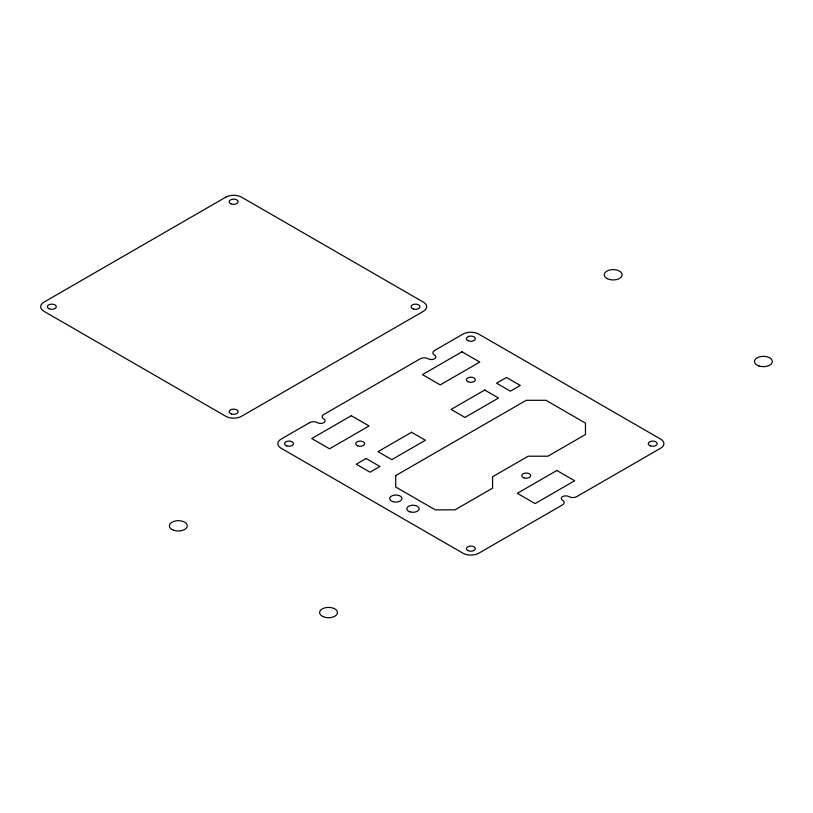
<?xml version="1.0" encoding="UTF-8"?>
<svg xmlns="http://www.w3.org/2000/svg" width="813" height="813" viewBox="0 0 813 813"><rect width="100%" height="100%" fill="white"/><g stroke="black" fill="none" stroke-linecap="round" stroke-linejoin="round"><path stroke-width="1.22" d="M395.707 475.595L395.697 486.997L435.321 509.873L455.036 509.842L492.566 488.146L492.587 476.743L528.165 456.205L547.932 456.205L585.472 434.518L585.462 423.095L545.97 400.301L526.204 400.301L395.707 475.595M225.77 197.173L43.922 302.162A11.179 6.453 0 0 0 43.922 311.288L225.77 416.276A11.179 6.453 0 0 0 241.583 416.276L423.431 311.288A11.179 6.453 0 0 0 423.431 302.162L241.583 197.173A11.179 6.453 0 0 0 225.77 197.173M309.58 422.669L281.115 439.101A11.179 6.453 0 0 0 281.115 448.237L462.963 553.216A11.179 6.453 0 0 0 478.776 553.216L562.586 504.832A5.589 3.232 0 0 0 562.586 500.269A4.472 2.581 0 0 1 562.586 496.621A4.472 2.581 0 0 1 568.907 496.621A5.549 3.201 0 0 0 576.783 496.601L660.623 448.237A11.179 6.453 0 0 0 660.623 439.101L478.776 334.113A11.179 6.453 0 0 0 462.963 334.113L434.498 350.545A5.589 3.232 0 0 0 434.498 355.108A4.472 2.581 0 0 1 434.498 358.767A4.472 2.581 0 0 1 428.177 358.767A5.579 3.222 0 0 0 420.28 358.767L323.838 414.467A5.549 3.201 0 0 0 323.808 419.02A4.472 2.581 0 0 1 323.808 422.669A4.472 2.581 0 0 1 317.487 422.669A5.589 3.232 0 0 0 309.58 422.669M351.287 415.707L311.755 438.532L329.539 448.806L369.072 425.982L351.287 415.707M461.977 351.805L422.445 374.63L440.229 384.895L479.761 362.07L461.977 351.805M366.114 458.502L356.226 464.213L370.067 472.201L379.945 466.489L366.114 458.502M411.571 432.252L377.974 451.652L391.805 459.64L425.412 440.24L411.571 432.252M484.7 390.037L451.103 409.437L464.934 417.425L498.542 398.024L484.7 390.037M506.448 377.476L496.56 383.187L510.401 391.175L520.279 385.464L506.448 377.476M556.854 470.483L517.322 493.308L535.106 503.582L574.639 480.757L556.854 470.483M48.668 308.554A4.472 2.581 0 0 0 56.148 307.395A4.472 2.581 0 0 0 50.67 304.235A4.472 2.581 0 0 0 48.668 308.554M231.441 413.949A4.472 2.581 0 0 0 238.148 411.713A4.472 2.581 0 0 0 231.441 409.478A4.472 2.581 0 0 0 231.441 413.949M413.289 308.96A4.472 2.581 0 0 0 419.996 306.725A4.472 2.581 0 0 0 413.289 304.489A4.472 2.581 0 0 0 413.289 308.96M230.862 203.748A4.472 2.581 0 0 0 238.097 202.142A4.472 2.581 0 0 0 232.081 199.327A4.472 2.581 0 0 0 230.862 203.748M468.054 340.688A4.472 2.581 0 0 0 475.29 339.082A4.472 2.581 0 0 0 469.274 336.267A4.472 2.581 0 0 0 468.054 340.688M650.481 445.9A4.472 2.581 0 0 0 657.189 443.664A4.472 2.581 0 0 0 650.481 441.429A4.472 2.581 0 0 0 650.481 445.9M286.786 445.9A4.472 2.581 0 0 0 293.493 443.664A4.472 2.581 0 0 0 286.786 441.429A4.472 2.581 0 0 0 286.786 445.9M467.709 550.482A4.472 2.581 0 0 0 475.188 549.324A4.472 2.581 0 0 0 469.711 546.163A4.472 2.581 0 0 0 467.709 550.482M607.26 278.646A8.943 5.163 0 0 0 621.955 275.8A8.943 5.163 0 0 0 610.339 269.875A8.943 5.163 0 0 0 607.26 278.646M758.936 365.972A8.943 5.163 0 0 0 772.35 361.5A8.943 5.163 0 0 0 758.936 357.029A8.943 5.163 0 0 0 758.936 365.972M173.535 530.188A8.943 5.163 0 0 0 187.275 526.052A8.943 5.163 0 0 0 174.195 521.255A8.943 5.163 0 0 0 173.535 530.188M322.619 616.427A8.943 5.163 0 0 0 337.314 613.591A8.943 5.163 0 0 0 325.718 607.667A8.943 5.163 0 0 0 322.619 616.427M357.811 445.859A4.472 2.581 0 0 0 364.651 443.756A4.472 2.581 0 0 0 358.076 441.388A4.472 2.581 0 0 0 357.811 445.859M467.709 381.592A4.472 2.581 0 0 0 475.188 380.433A4.472 2.581 0 0 0 469.711 377.273A4.472 2.581 0 0 0 467.709 381.592M523.979 477.861A4.472 2.581 0 0 0 530.686 475.625A4.472 2.581 0 0 0 523.979 473.39A4.472 2.581 0 0 0 523.979 477.861M409.904 511.834A6.148 3.547 0 0 0 419.132 508.765A6.148 3.547 0 0 0 409.904 505.686A6.148 3.547 0 0 0 409.904 511.834M392.77 501.631A6.148 3.547 0 0 0 401.998 498.552A6.148 3.547 0 0 0 392.77 495.483A6.148 3.547 0 0 0 392.77 501.631"/></g></svg>
